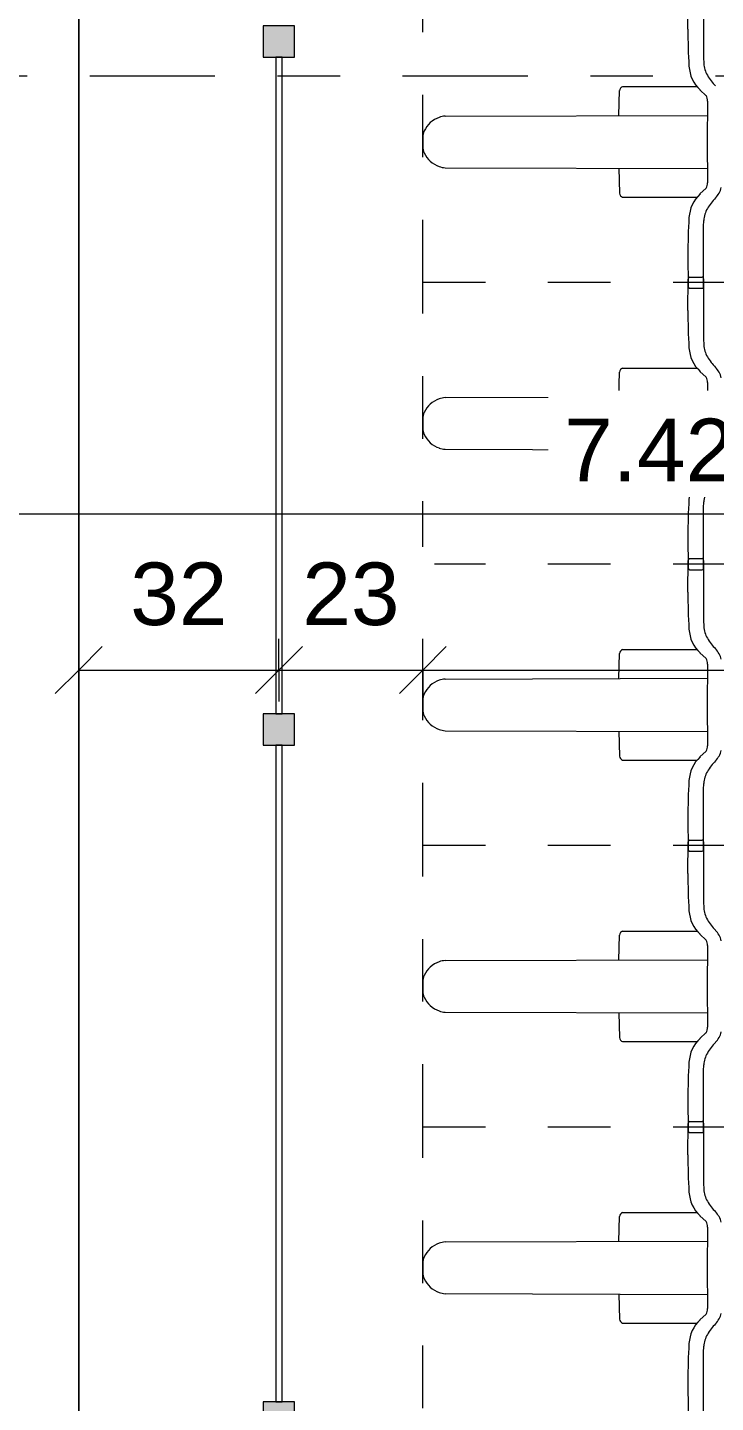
# Model space of a CAD drawing. Header units: metres. Extents: x -86 to 44, y -23 to 39.
# Drawn here: x 13.62 to 14.72, y -15.554 to -13.356 of the extents above; entities that cross this region are included whole.
import ezdxf

# ---------------------------------------------------------------- set-up
doc = ezdxf.new("R2010")
doc.units = ezdxf.units.M
doc.linetypes.add('_Rasterlinie_', pattern=[0.375, 0.2, -0.05, 0.075, -0.05])
doc.linetypes.add('_Verdeckte Linien_', pattern=[0.15, 0.1, -0.05])
for name, color, linetype, lineweight in [('A-____-____-DIMS', 7, 'Continuous', 5), ('A-____-____-DIMS-50', 7, 'Continuous', 5), ('A-DETL-GENF-HDLN', 7, '_Verdeckte Linien_', 9), ('A-DETL-GENF-OTLN', 7, 'Continuous', 9), ('A-GLAZ-CWMG-MCUT', 7, 'Continuous', 9), ('A-GLAZ-CWMG-OTLN', 7, 'Continuous', 9), ('A-WALL-____-MCUT', 7, 'Continuous', 35), ('C-PRKG-____-OTLN', 7, 'Continuous', 9), ('S-GRID-____-OTLN', 7, 'Continuous', 5)]:
    doc.layers.add(name, color=color, linetype=linetype, lineweight=lineweight)
doc.styles.add('Arial_1', font='arial.ttf', dxfattribs={"height": 0.1})
doc.dimstyles.new('SUB_Rohbau_fein_1', dxfattribs={"dimscale": 0.3048, "dimtxt": 0.102026, "dimasz": 0.246063, "dimexe": 0.164042, "dimexo": 0.0625, "dimgap": 0.123031, "dimtad": 1, "dimrnd": 0.005, "dimzin": 0, "dimdsep": 46, "dimtxsty": 'Arial_1', "dimblk1": 'OBLIQUE', "dimblk2": 'OBLIQUE', "dimsah": 1, "dimcen": 0.09, "dimazin": 0, "dimtfac": 1, "dimtdec": 4, "dimtix": 1, "dimtmove": 0, "dimatfit": 3, "dimfxl": 0.164042, "dimfxlon": 1, "dimtvp": 1, "dimtfill": 1, "dimtolj": 1, "dimtzin": 0, "dimarcsym": 2})
doc.dimstyles.new('SUB_Rohbau_fein_6', dxfattribs={"dimscale": 0.3048, "dimtxt": 0.102026, "dimasz": 0.246063, "dimexe": 0.164042, "dimexo": 0.0625, "dimgap": 0.123031, "dimtad": 1, "dimdec": 1, "dimlfac": 100, "dimrnd": 0.5, "dimdsep": 46, "dimtxsty": 'Arial_1', "dimblk1": 'OBLIQUE', "dimblk2": 'OBLIQUE', "dimsah": 1, "dimcen": 0.09, "dimazin": 0, "dimtfac": 1, "dimtdec": 4, "dimtix": 1, "dimtmove": 0, "dimatfit": 3, "dimfxl": 0.164042, "dimfxlon": 1, "dimtvp": 1, "dimtfill": 1, "dimtolj": 1, "dimtzin": 0, "dimarcsym": 2})
doc.dimstyles.new('SUB_Rohbau_fein_7', dxfattribs={"dimscale": 0.3048, "dimtxt": 0.102026, "dimasz": 0.246063, "dimexe": 0.164042, "dimexo": 0.0625, "dimgap": 0.123031, "dimtad": 1, "dimrnd": 0.005, "dimzin": 0, "dimdsep": 46, "dimtxsty": 'Arial_1', "dimblk1": 'OBLIQUE', "dimblk2": 'OBLIQUE', "dimsah": 1, "dimcen": 0.09, "dimazin": 0, "dimtfac": 1, "dimtdec": 4, "dimtix": 1, "dimtmove": 0, "dimatfit": 3, "dimfxl": 0.164042, "dimfxlon": 1, "dimtvp": 1, "dimtfill": 1, "dimtolj": 1, "dimtzin": 0, "dimarcsym": 2})

# ---------------------------------------------------------------- blocks, each defined once
blk = doc.blocks.new('Fahrradstellplatz - Fahrradstellplatz-23763285--01_UG_OK_FFB_AF')
at = {"layer": 'A-DETL-GENF-HDLN', "color": 253, "true_color": 0x999999}
for p, q in [((3.15, 0), (3.15, 2)), ((3.15, 0), (3.15, 2)), ((3.6, 0), (3.6, 2)), ((3.6, 0), (3.6, 2)), ((4.05, 0), (4.05, 2)), ((4.05, 0), (4.05, 2)), ((4.5, 0), (4.5, 2)), ((4.5, 0), (4.5, 2)), ((3.15, 0), (2.7, 0)), ((3.6, 0), (3.15, 0)), ((4.05, 0), (3.6, 0)), ((4.5, 0), (4.05, 0)), ((4.95, 0), (4.5, 0))]:
    blk.add_line(p, q, dxfattribs=at)
at = {"layer": 'A-DETL-GENF-OTLN', "color": 253, "true_color": 0x999999}
for p, q in [((2.6945, 0.4488), (2.7904, 0.4486)), ((2.7904, 0.4486), (2.8001, 0.4491)), ((2.8516, 0.4527), (2.8424, 0.443)), ((2.8604, 0.4549), (2.9256, 0.4547)), ((2.8843, 0.0357), (2.8831, 0.4548)), ((2.9256, 0.4547), (2.9908, 0.4549)), ((2.9669, 0.0357), (2.9681, 0.4548)), ((2.9996, 0.4527), (3.0088, 0.443)), ((3.0608, 0.4486), (3.0511, 0.4491)), ((3.1567, 0.4488), (3.0608, 0.4486)), ((3.1417, 0.4263), (3.1417, 0.4463)), ((3.1445, 0.4488), (3.2404, 0.4486)), ((3.1595, 0.4263), (3.1595, 0.4463)), ((3.2404, 0.4486), (3.2501, 0.4491)), ((3.3016, 0.4527), (3.2924, 0.443)), ((3.3104, 0.4549), (3.3756, 0.4547)), ((3.3343, 0.0357), (3.3331, 0.4548)), ((3.3756, 0.4547), (3.4408, 0.4549)), ((3.4169, 0.0357), (3.4181, 0.4548)), ((3.4496, 0.4527), (3.4588, 0.443)), ((3.5108, 0.4486), (3.5011, 0.4491)), ((3.6067, 0.4488), (3.5108, 0.4486)), ((3.5917, 0.4263), (3.5917, 0.4463)), ((3.5945, 0.4488), (3.6904, 0.4486)), ((3.6095, 0.4263), (3.6095, 0.4463)), ((3.6904, 0.4486), (3.7001, 0.4491)), ((3.7516, 0.4527), (3.7424, 0.443)), ((3.7604, 0.4549), (3.8256, 0.4547)), ((3.7843, 0.0357), (3.7831, 0.4548)), ((3.8256, 0.4547), (3.8908, 0.4549)), ((3.8669, 0.0357), (3.8681, 0.4548)), ((3.8996, 0.4527), (3.9088, 0.443)), ((3.9608, 0.4486), (3.9511, 0.4491)), ((4.0567, 0.4488), (3.9608, 0.4486)), ((4.0417, 0.4263), (4.0417, 0.4463)), ((4.0445, 0.4488), (4.1404, 0.4486)), ((4.0595, 0.4263), (4.0595, 0.4463)), ((4.1404, 0.4486), (4.1501, 0.4491)), ((4.2016, 0.4527), (4.1924, 0.443)), ((4.2104, 0.4549), (4.2756, 0.4547)), ((4.2343, 0.0357), (4.2331, 0.4548)), ((4.2756, 0.4547), (4.3408, 0.4549)), ((4.3169, 0.0357), (4.3181, 0.4548)), ((4.3496, 0.4527), (4.3588, 0.443)), ((4.4108, 0.4486), (4.4011, 0.4491)), ((4.5067, 0.4488), (4.4108, 0.4486)), ((4.4917, 0.4263), (4.4917, 0.4463)), ((4.4945, 0.4488), (4.5904, 0.4486)), ((4.5095, 0.4263), (4.5095, 0.4463)), ((4.5904, 0.4486), (4.6001, 0.4491)), ((4.6516, 0.4527), (4.6424, 0.443)), ((4.6604, 0.4549), (4.7256, 0.4547)), ((4.6843, 0.0357), (4.6831, 0.4548)), ((4.7256, 0.4547), (4.7908, 0.4549)), ((4.7669, 0.0357), (4.7681, 0.4548)), ((4.7996, 0.4527), (4.8088, 0.443)), ((4.8608, 0.4486), (4.8511, 0.4491)), ((4.9567, 0.4488), (4.8608, 0.4486)), ((2.7452, 0.4238), (2.6948, 0.4242)), ((2.8372, 0.3193), (2.8372, 0.4382)), ((3.014, 0.3193), (3.014, 0.4382)), ((3.106, 0.4238), (3.1564, 0.4242)), ((3.1952, 0.4238), (3.1448, 0.4242)), ((3.2872, 0.3193), (3.2872, 0.4382)), ((3.464, 0.3193), (3.464, 0.4382)), ((3.556, 0.4238), (3.6064, 0.4242)), ((3.6452, 0.4238), (3.5948, 0.4242)), ((3.7372, 0.3193), (3.7372, 0.4382)), ((3.914, 0.3193), (3.914, 0.4382)), ((4.006, 0.4238), (4.0564, 0.4242)), ((4.0952, 0.4238), (4.0448, 0.4242)), ((4.1872, 0.3193), (4.1872, 0.4382)), ((4.364, 0.3193), (4.364, 0.4382)), ((4.456, 0.4238), (4.5064, 0.4242)), ((4.5452, 0.4238), (4.4948, 0.4242)), ((4.6372, 0.3193), (4.6372, 0.4382)), ((4.814, 0.3193), (4.814, 0.4382)), ((4.906, 0.4238), (4.9564, 0.4242)), ((2.8835, 0.3133), (2.8436, 0.3144)), ((2.9677, 0.3133), (3.0076, 0.3144)), ((3.3335, 0.3133), (3.2936, 0.3144)), ((3.4177, 0.3133), (3.4576, 0.3144)), ((3.7835, 0.3133), (3.7436, 0.3144)), ((3.8677, 0.3133), (3.9076, 0.3144)), ((4.2335, 0.3133), (4.1936, 0.3144)), ((4.3177, 0.3133), (4.3576, 0.3144)), ((4.6835, 0.3133), (4.6436, 0.3144)), ((4.7677, 0.3133), (4.8076, 0.3144)), ((2.9181, 0), (2.9256, 0)), ((2.9256, 0), (2.9331, 0)), ((3.3681, 0), (3.3756, 0)), ((3.3756, 0), (3.3831, 0)), ((3.8181, 0), (3.8256, 0)), ((3.8256, 0), (3.8331, 0)), ((4.2681, 0), (4.2756, 0)), ((4.2756, 0), (4.2831, 0)), ((4.7181, 0), (4.7256, 0)), ((4.7256, 0), (4.7331, 0))]:
    blk.add_line(p, q, dxfattribs=at)
for centre, radius, start, end in [((2.7769, 0.5273), 0.0839, 300.1335, 314.8059), ((2.9906, 0.4431), 0.0347, 45.1941, 77.0778), ((3.0743, 0.5273), 0.0839, 225.1941, 239.8665), ((3.2269, 0.5273), 0.0839, 300.1335, 314.8059), ((3.3105, 0.4431), 0.0347, 102.9222, 134.8059), ((3.4406, 0.4431), 0.0347, 45.1941, 77.0778), ((3.5243, 0.5273), 0.0839, 225.1941, 239.8665), ((3.6769, 0.5273), 0.0839, 300.1335, 314.8059), ((3.7605, 0.4431), 0.0347, 102.9222, 134.8059), ((3.8906, 0.4431), 0.0347, 45.1941, 77.0778), ((3.9743, 0.5273), 0.0839, 225.1941, 239.8665), ((4.1269, 0.5273), 0.0839, 300.1335, 314.8059), ((4.2105, 0.4431), 0.0347, 102.9222, 134.8059), ((4.3406, 0.4431), 0.0347, 45.1941, 77.0778), ((4.4243, 0.5273), 0.0839, 225.1941, 239.8665), ((4.5769, 0.5273), 0.0839, 300.1335, 314.8059), ((4.6605, 0.4431), 0.0347, 102.9222, 134.8059), ((4.7906, 0.4431), 0.0347, 45.1941, 77.0778), ((4.8743, 0.5273), 0.0839, 225.1941, 239.8665), ((2.798, 0.491), 0.0419, 272.8793, 300.1335), ((2.8012, 0.482), 0.0567, 273.4273, 316.6249), ((2.8603, 0.4364), 0.0186, 89.7864, 118.0605), ((2.9909, 0.4364), 0.0186, 61.9395, 90.2136), ((3.05, 0.482), 0.0567, 223.3751, 266.5727), ((3.0532, 0.491), 0.0419, 239.8665, 267.1207), ((3.1442, 0.4463), 0.00251, 83.5873, 180), ((3.1569, 0.4463), 0.00251, 0, 96.4127), ((3.248, 0.491), 0.0419, 272.8793, 300.1335), ((3.2512, 0.482), 0.0567, 273.4273, 316.6249), ((3.3103, 0.4364), 0.0186, 89.7864, 118.0605), ((3.4409, 0.4364), 0.0186, 61.9395, 90.2136), ((3.5, 0.482), 0.0567, 223.3751, 266.5727), ((3.5032, 0.491), 0.0419, 239.8665, 267.1207), ((3.5942, 0.4463), 0.00251, 83.5873, 180), ((3.6069, 0.4463), 0.00251, 0, 96.4127), ((3.698, 0.491), 0.0419, 272.8793, 300.1335), ((3.7012, 0.482), 0.0567, 273.4273, 316.6249), ((3.7603, 0.4364), 0.0186, 89.7864, 118.0605), ((3.8909, 0.4364), 0.0186, 61.9395, 90.2136), ((3.95, 0.482), 0.0567, 223.3751, 266.5727), ((3.9532, 0.491), 0.0419, 239.8665, 267.1207), ((4.0442, 0.4463), 0.00251, 83.5873, 180), ((4.0569, 0.4463), 0.00251, 0, 96.4127), ((4.148, 0.491), 0.0419, 272.8793, 300.1335), ((4.1512, 0.482), 0.0567, 273.4273, 316.6249), ((4.2103, 0.4364), 0.0186, 89.7864, 118.0605), ((4.3409, 0.4364), 0.0186, 61.9395, 90.2136), ((4.4, 0.482), 0.0567, 223.3751, 266.5727), ((4.4032, 0.491), 0.0419, 239.8665, 267.1207), ((4.4942, 0.4463), 0.00251, 83.5873, 180), ((4.5069, 0.4463), 0.00251, 0, 96.4127), ((4.598, 0.491), 0.0419, 272.8793, 300.1335), ((4.6012, 0.482), 0.0567, 273.4273, 316.6249), ((4.6603, 0.4364), 0.0186, 89.7864, 118.0605), ((4.7909, 0.4364), 0.0186, 61.9395, 90.2136), ((4.85, 0.482), 0.0567, 223.3751, 266.5727), ((4.8532, 0.491), 0.0419, 239.8665, 267.1207), ((2.7501, 1.3361), 0.9124, 269.6923, 273.4273), ((3.1011, 1.3361), 0.9124, 266.5727, 270.3077), ((3.1448, 0.4274), 0.00327, 199.6166, 269.5389), ((3.1564, 0.4274), 0.00327, 270.4611, 340.3834), ((3.2001, 1.3361), 0.9124, 269.6923, 273.4273), ((3.5511, 1.3361), 0.9124, 266.5727, 270.3077), ((3.5948, 0.4274), 0.00327, 199.6166, 269.5389), ((3.6064, 0.4274), 0.00327, 270.4611, 340.3834), ((3.6501, 1.3361), 0.9124, 269.6923, 273.4273), ((4.0011, 1.3361), 0.9124, 266.5727, 270.3077), ((4.0448, 0.4274), 0.00327, 199.6166, 269.5389), ((4.0564, 0.4274), 0.00327, 270.4611, 340.3834), ((4.1001, 1.3361), 0.9124, 269.6923, 273.4273), ((4.4511, 1.3361), 0.9124, 266.5727, 270.3077), ((4.4948, 0.4274), 0.00327, 199.6166, 269.5389), ((4.5064, 0.4274), 0.00327, 270.4611, 340.3834), ((4.5501, 1.3361), 0.9124, 269.6923, 273.4273), ((4.9011, 1.3361), 0.9124, 266.5727, 270.3077), ((2.8438, 0.3212), 0.00683, 196.6805, 268.4014), ((3.0074, 0.3212), 0.00683, 271.5986, 343.3195), ((3.2938, 0.3212), 0.00683, 196.6805, 268.4014), ((3.4574, 0.3212), 0.00683, 271.5986, 343.3195), ((3.7438, 0.3212), 0.00683, 196.6805, 268.4014), ((3.9074, 0.3212), 0.00683, 271.5986, 343.3195), ((4.1938, 0.3212), 0.00683, 196.6805, 268.4014), ((4.3574, 0.3212), 0.00683, 271.5986, 343.3195), ((4.6438, 0.3212), 0.00683, 196.6805, 268.4014), ((4.8074, 0.3212), 0.00683, 271.5986, 343.3195), ((2.9247, 0.0394), 0.0406, 185.2642, 198.9471), ((2.9253, 0.0396), 0.0412, 198.9471, 245.2958), ((2.9259, 0.0396), 0.0412, 294.7042, 341.0529), ((2.9265, 0.0394), 0.0406, 341.0529, 354.7358), ((3.3747, 0.0394), 0.0406, 185.2642, 198.9471), ((3.3753, 0.0396), 0.0412, 198.9471, 245.2958), ((3.3759, 0.0396), 0.0412, 294.7042, 341.0529), ((3.3765, 0.0394), 0.0406, 341.0529, 354.7358), ((3.8247, 0.0394), 0.0406, 185.2642, 198.9471), ((3.8253, 0.0396), 0.0412, 198.9471, 245.2958), ((3.8259, 0.0396), 0.0412, 294.7042, 341.0529), ((3.8265, 0.0394), 0.0406, 341.0529, 354.7358), ((4.2747, 0.0394), 0.0406, 185.2642, 198.9471), ((4.2753, 0.0396), 0.0412, 198.9471, 245.2958), ((4.2759, 0.0396), 0.0412, 294.7042, 341.0529), ((4.2765, 0.0394), 0.0406, 341.0529, 354.7358), ((4.7247, 0.0394), 0.0406, 185.2642, 198.9471), ((4.7253, 0.0396), 0.0412, 198.9471, 245.2958), ((4.7259, 0.0396), 0.0412, 294.7042, 341.0529), ((4.7265, 0.0394), 0.0406, 341.0529, 354.7358), ((2.9181, 0.024), 0.024, 245.2958, 269.9884), ((2.9331, 0.024), 0.024, 270.0116, 294.7042), ((3.3681, 0.024), 0.024, 245.2958, 269.9884), ((3.3831, 0.024), 0.024, 270.0116, 294.7042), ((3.8181, 0.024), 0.024, 245.2958, 269.9884), ((3.8331, 0.024), 0.024, 270.0116, 294.7042), ((4.2681, 0.024), 0.024, 245.2958, 269.9884), ((4.2831, 0.024), 0.024, 270.0116, 294.7042), ((4.7181, 0.024), 0.024, 245.2958, 269.9884), ((4.7331, 0.024), 0.024, 270.0116, 294.7042)]:
    blk.add_arc(centre, radius, start, end, dxfattribs=at)
blk = doc.blocks.new('PP_Parkplatz - 2650 x 5000-V10--01_UG_OK_FFB_AF')
at = {"layer": 'C-PRKG-____-OTLN', "color": 253, "true_color": 0x999999}
for p, q in [((-12.098, -17.4334), (-12.098, -12.4345)), ((-12.098, -17.4334), (-12.098, -12.4345)), ((-12.098, -12.4345), (-12.098, -17.4334))]:
    blk.add_line(p, q, dxfattribs=at)
blk = doc.blocks.new('Rechteckiger Pfosten - 50 x 50-41864164--01_UG_OK_FFB_AF')
at = {"layer": 'A-GLAZ-CWMG-OTLN', "true_color": 0xc8c8c8}
blk.add_hatch(color=9, dxfattribs=at).paths.add_polyline_path([(0.025, 0.025), (0.025, -0.025), (-0.025, -0.025), (-0.025, 0.025)])
at = {"layer": 'A-GLAZ-CWMG-MCUT'}
for p, q in [((-0.025, 0.025), (0.025, 0.025)), ((-0.025, -0.025), (-0.025, 0.025)), ((0.025, 0.025), (0.025, -0.025)), ((0.025, -0.025), (-0.025, -0.025))]:
    blk.add_line(p, q, dxfattribs=at)
blk = doc.blocks.new('DIMBLOCK829--01_UG_OK_FFB_AF')
at = {"layer": 'A-____-____-DIMS-50'}
for p, q in [((10.927, -14.1334), (10.927, -14.0834)), ((18.352, -14.1334), (18.352, -14.0834)), ((10.927, -14.1334), (10.9645, -14.0959)), ((18.352, -14.1334), (18.3895, -14.0959)), ((10.927, -14.1334), (10.8895, -14.1709)), ((10.927, -14.1334), (18.352, -14.1334)), ((10.927, -14.1334), (10.927, -14.1834)), ((18.352, -14.1334), (18.3145, -14.1709)), ((18.352, -14.1334), (18.352, -14.1834))]:
    blk.add_line(p, q, dxfattribs=at)
at = {"layer": 'A-____-____-DIMS-50', "color": 0, "insert": (14.4778, -13.9614), "char_height": 0.1, "width": 0.388091, "attachment_point": 1, "line_spacing_factor": 0.941778, "style": 'Arial_1', "bg_fill": 3, "box_fill_scale": 1.25, "bg_fill_color": 256, "bg_fill_true_color": 13158600, "bg_fill_transparency": 0}
blk.add_mtext('7.42\\A2\\H0.5x;\\S5^  ;\\H2x;', dxfattribs=at)
blk = doc.blocks.new('_Oblique')
at = {"color": 0, "linetype": 'ByBlock', "lineweight": -2}
blk.add_line((-0.5, -0.5), (0.5, 0.5), dxfattribs=at)
blk = doc.blocks.new('DIMBLOCK1260--01_UG_OK_FFB_AF')
at = {"layer": 'A-____-____-DIMS-50'}
for p, q in [((13.702, -14.3834), (13.702, -14.3334)), ((13.702, -14.3834), (13.7395, -14.3459)), ((14.022, -14.3834), (14.022, -14.3334)), ((14.022, -14.3834), (14.0595, -14.3459)), ((13.702, -14.3834), (13.6645, -14.4209)), ((13.702, -14.3834), (14.022, -14.3834)), ((13.702, -14.3834), (13.702, -14.4334)), ((14.022, -14.3834), (13.9845, -14.4209)), ((14.022, -14.3834), (14.022, -14.4334))]:
    blk.add_line(p, q, dxfattribs=at)
at = {"layer": 'A-____-____-DIMS-50', "color": 0, "insert": (13.7844, -14.2114), "char_height": 0.1, "width": 0.186088, "attachment_point": 1, "line_spacing_factor": 0.941778, "style": 'Arial_1', "bg_fill": 3, "box_fill_scale": 1.25, "bg_fill_color": 256, "bg_fill_true_color": 13158600, "bg_fill_transparency": 0}
blk.add_mtext('32', dxfattribs=at)
blk = doc.blocks.new('DIMBLOCK1261--01_UG_OK_FFB_AF')
at = {"layer": 'A-____-____-DIMS-50'}
for p, q in [((14.022, -14.3834), (14.022, -14.3334)), ((14.022, -14.3834), (14.0595, -14.3459)), ((14.252, -14.3834), (14.252, -14.3334)), ((14.252, -14.3834), (14.2895, -14.3459)), ((14.022, -14.3834), (13.9845, -14.4209)), ((14.022, -14.3834), (14.252, -14.3834)), ((14.022, -14.3834), (14.022, -14.4334)), ((14.252, -14.3834), (14.2145, -14.4209)), ((14.252, -14.3834), (14.252, -14.4334))]:
    blk.add_line(p, q, dxfattribs=at)
at = {"layer": 'A-____-____-DIMS-50', "color": 0, "insert": (14.0594, -14.2114), "char_height": 0.1, "width": 0.186088, "attachment_point": 1, "line_spacing_factor": 0.941778, "style": 'Arial_1', "bg_fill": 3, "box_fill_scale": 1.25, "bg_fill_color": 256, "bg_fill_true_color": 13158600, "bg_fill_transparency": 0}
blk.add_mtext('23', dxfattribs=at)
blk = doc.blocks.new('DIMBLOCK1262--01_UG_OK_FFB_AF')
at = {"layer": 'A-____-____-DIMS-50'}
for p, q in [((14.252, -14.3834), (14.252, -14.3334)), ((14.252, -14.3834), (14.2895, -14.3459)), ((16.252, -14.3834), (16.252, -14.3334)), ((16.252, -14.3834), (16.2895, -14.3459)), ((14.252, -14.3834), (14.2145, -14.4209)), ((14.252, -14.3834), (16.252, -14.3834)), ((14.252, -14.3834), (14.252, -14.4334)), ((16.252, -14.3834), (16.2145, -14.4209)), ((16.252, -14.3834), (16.252, -14.4334))]:
    blk.add_line(p, q, dxfattribs=at)
at = {"layer": 'A-____-____-DIMS-50', "color": 0, "insert": (15.1163, -14.2114), "char_height": 0.1, "width": 0.325653, "attachment_point": 1, "line_spacing_factor": 0.941778, "style": 'Arial_1', "bg_fill": 3, "box_fill_scale": 1.25, "bg_fill_color": 256, "bg_fill_true_color": 13158600, "bg_fill_transparency": 0}
blk.add_mtext('2.00', dxfattribs=at)

msp = doc.modelspace()

# ---------------------------------------------------------------- linework, layer by layer
at = {"layer": 'A-WALL-____-MCUT', "lineweight": 9}
for p, q in [((14.017, -13.4034), (14.017, -14.4534)), ((14.027, -13.4034), (14.017, -13.4034)), ((14.027, -14.4534), (14.027, -13.4034)), ((14.017, -14.4534), (14.027, -14.4534)), ((14.017, -14.5034), (14.017, -15.5534)), ((14.027, -14.5034), (14.017, -14.5034)), ((14.027, -15.5534), (14.027, -14.5034)), ((14.017, -15.5534), (14.027, -15.5534))]:
    msp.add_line(p, q, dxfattribs=at)
at = {"layer": 'S-GRID-____-OTLN', "color": 8, "linetype": '_Rasterlinie_', "true_color": 0x808080}
msp.add_line((-80.7802, -13.4334), (27.9515, -13.4334), dxfattribs=at)

# ---------------------------------------------------------------- block references
at = {"layer": 'A-GLAZ-CWMG-OTLN', "extrusion": (0, 0, -1), "rotation": 270.0000000000001}
for p in [(-14.022, -13.3784), (-14.022, -14.4784), (-14.022, -15.5784)]:
    msp.add_blockref('Rechteckiger Pfosten - 50 x 50-41864164--01_UG_OK_FFB_AF', p, dxfattribs=at)
at = {"layer": 'C-PRKG-____-OTLN', "color": 253, "true_color": 0x999999, "rotation": 269.9999999999997}
msp.add_blockref('Fahrradstellplatz - Fahrradstellplatz-23763285--01_UG_OK_FFB_AF', (14.252, -10.6134), dxfattribs=at)
at = {"layer": 'C-PRKG-____-OTLN', "color": 253, "true_color": 0x999999}
msp.add_blockref('PP_Parkplatz - 2650 x 5000-V10--01_UG_OK_FFB_AF', (25.8, 0), dxfattribs=at)

# ---------------------------------------------------------------- next in the draw order: dimensions: what is measured, and where the dimension line sits
at = {"layer": 'A-____-____-DIMS'}
dim = msp.add_linear_dim(base=(18.352, -14.1334), p1=(10.927, -14.0834), p2=(18.352, -14.0834), text='\\A1;7.42\\Q;{\\A1;{\\H0.5x;\\S5^ ;}}', dimstyle='SUB_Rohbau_fein_1', override={"dimpost": '<>', "dimfxl": 7.425}, dxfattribs=at)
dim.commit()
dim.dimension.update_dxf_attribs({"geometry": 'DIMBLOCK829--01_UG_OK_FFB_AF', "text_midpoint": (14.6395, -14.0457)})

# ---------------------------------------------------------------- next in the draw order: dimensions: what is measured, and where the dimension line sits
dim = msp.add_linear_dim(base=(14.022, -14.3834), p1=(13.702, -14.3334), p2=(14.022, -14.3334), dimstyle='SUB_Rohbau_fein_6', override={"dimpost": '<>', "dimfxl": 0.32}, dxfattribs=at)
dim.commit()
dim.dimension.update_dxf_attribs({"geometry": 'DIMBLOCK1260--01_UG_OK_FFB_AF', "text_midpoint": (13.862, -14.2949)})

# ---------------------------------------------------------------- next in the draw order: dimensions: what is measured, and where the dimension line sits
dim = msp.add_linear_dim(base=(14.252, -14.3834), p1=(14.022, -14.3334), p2=(14.252, -14.3334), dimstyle='SUB_Rohbau_fein_6', override={"dimpost": '<>', "dimfxl": 0.23}, dxfattribs=at)
dim.commit()
dim.dimension.update_dxf_attribs({"geometry": 'DIMBLOCK1261--01_UG_OK_FFB_AF', "text_midpoint": (14.137, -14.2949)})

# ---------------------------------------------------------------- next in the draw order: dimensions: what is measured, and where the dimension line sits
dim = msp.add_linear_dim(base=(16.252, -14.3834), p1=(14.252, -14.3334), p2=(16.252, -14.3334), dimstyle='SUB_Rohbau_fein_7', override={"dimpost": '<>', "dimfxl": 2}, dxfattribs=at)
dim.commit()
dim.dimension.update_dxf_attribs({"geometry": 'DIMBLOCK1262--01_UG_OK_FFB_AF', "text_midpoint": (15.252, -14.2949)})

doc.saveas('drawing.dxf')
